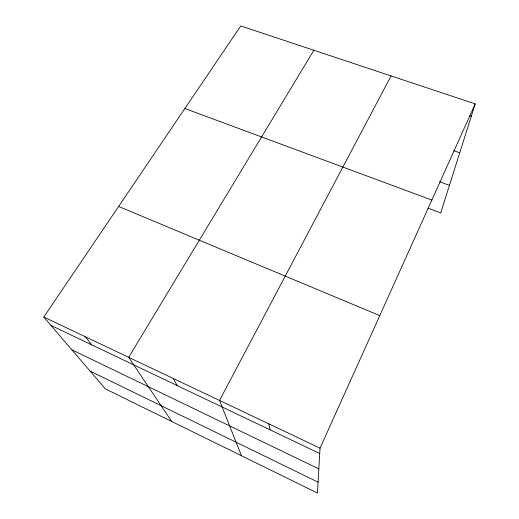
<?xml version="1.0" encoding="UTF-8"?>
<svg xmlns="http://www.w3.org/2000/svg" width="519" height="519" viewBox="0 0 519 519"><rect width="100%" height="100%" fill="white"/><g stroke="black" fill="none" stroke-linecap="round" stroke-linejoin="round"><path stroke-width="0.78" d="M475.209 103.884L320.035 448.15L317.433 493.05L105.325 388.867L43.791 317.044L240.745 25.95L475.209 103.884L440.722 212.926L428.071 208.19M391.06 75.91L219.524 400.447L241.491 455.747M313.872 50.259L128.68 357.332L171.653 421.441M469.779 115.763L471.291 116.275M453.697 150.672L459.743 152.794M439.548 181.741L449.448 185.341M184.874 108.516L431.866 200.049M118.611 206.458L379.772 315.623M43.791 317.044L320.035 448.15M50.966 325.419L319.723 453.502M71.843 349.787L318.835 468.904M90.098 371.098L318.063 482.151M85.531 336.85L91.681 344.824M173.32 378.52L177.187 385.578M268.855 423.861L270.055 429.836"/></g></svg>
